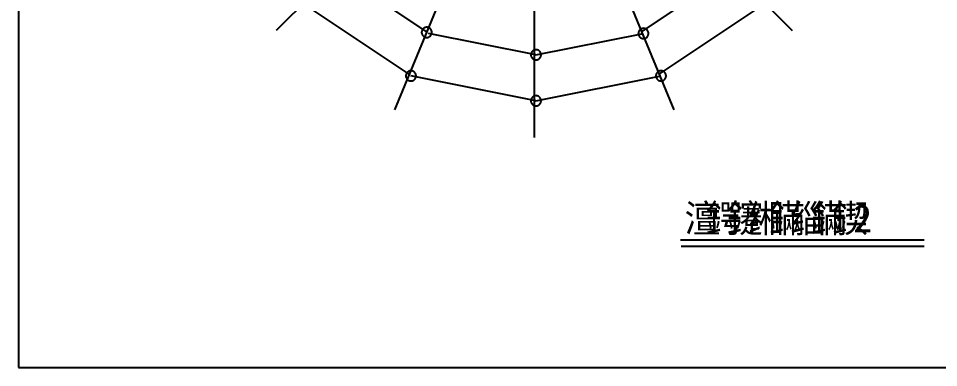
# Model space of a CAD drawing. Header units: metres. Extents: x 0 to 420, y 0 to 297.
# Drawn here: x 0 to 265.5, y 0 to 100.7 of the extents above; entities that cross this region are included whole.
import ezdxf

# ---------------------------------------------------------------- set-up
doc = ezdxf.new("R2010")
doc.units = ezdxf.units.M

msp = doc.modelspace()

# ---------------------------------------------------------------- linework, layer by layer
for p, q in [((0, 296.92), (0, 0)), ((136.28, 159.11), (74.38, 97.21)), ((136.28, 159.11), (74.38, 97.21)), ((161.83, 158.67), (223.28, 97.21)), ((141.97, 155.1), (108.54, 74.38)), ((141.97, 155.1), (108.54, 74.38)), ((141.97, 155.1), (108.54, 74.38)), ((141.97, 155.1), (108.54, 74.38)), ((155.82, 154.78), (189.13, 74.38)), ((155.82, 154.78), (189.13, 74.38)), ((148.83, 153.55), (148.83, 66.37)), ((148.83, 153.55), (148.83, 66.37)), ((117.83, 96.82), (91.55, 114.38)), ((117.83, 96.82), (91.55, 114.38)), ((179.83, 96.82), (206.11, 114.38)), ((112.76, 84.58), (82.18, 105.01)), ((112.76, 84.58), (82.18, 105.01)), ((184.9, 84.58), (215.48, 105.01)), ((149.35, 90.21), (118.35, 96.37)), ((149.35, 90.21), (118.35, 96.37)), ((149.35, 90.21), (180.35, 96.37)), ((149.35, 76.95), (113.28, 84.13)), ((149.35, 76.95), (113.28, 84.13)), ((149.35, 76.95), (185.42, 84.13)), ((191, 36.8), (261.32, 36.8)), ((191.2, 35.04), (261.32, 35.04)), ((0, 0), (419.92, 0))]:
    msp.add_line(p, q)
for points in [[(119.3, 96.68), (119.29, 96.83), (119.27, 96.97), (119.24, 97.11), (119.19, 97.25), (119.12, 97.38), (119.05, 97.5), (118.96, 97.62), (118.87, 97.72), (118.76, 97.82), (118.64, 97.91), (118.52, 97.98), (118.39, 98.04), (118.25, 98.09), (118.11, 98.13), (117.97, 98.15), (117.83, 98.16), (117.68, 98.15), (117.54, 98.13), (117.4, 98.09), (117.26, 98.04), (117.13, 97.98), (117.01, 97.91), (116.89, 97.82), (116.78, 97.72), (116.69, 97.62), (116.6, 97.5), (116.53, 97.38), (116.47, 97.25), (116.42, 97.11), (116.38, 96.97), (116.36, 96.83), (116.35, 96.68), (116.36, 96.54), (116.38, 96.4), (116.42, 96.26), (116.47, 96.12), (116.53, 95.99), (116.6, 95.87), (116.69, 95.75), (116.78, 95.64), (116.89, 95.55), (117.01, 95.46), (117.13, 95.38), (117.26, 95.32), (117.4, 95.27), (117.54, 95.24), (117.68, 95.22), (117.83, 95.21), (117.97, 95.22), (118.11, 95.24), (118.25, 95.27), (118.39, 95.32), (118.52, 95.38), (118.64, 95.46), (118.76, 95.55), (118.87, 95.64), (118.96, 95.75), (119.05, 95.87), (119.12, 95.99), (119.19, 96.12), (119.24, 96.26), (119.27, 96.4), (119.29, 96.54), (119.3, 96.68)], [(181.82, 96.37), (181.81, 96.52), (181.79, 96.66), (181.75, 96.8), (181.71, 96.94), (181.64, 97.07), (181.57, 97.19), (181.48, 97.31), (181.39, 97.42), (181.28, 97.51), (181.16, 97.6), (181.04, 97.67), (180.91, 97.74), (180.77, 97.78), (180.63, 97.82), (180.49, 97.84), (180.35, 97.85), (180.2, 97.84), (180.06, 97.82), (179.92, 97.78), (179.78, 97.74), (179.65, 97.67), (179.53, 97.6), (179.41, 97.51), (179.3, 97.42), (179.21, 97.31), (179.12, 97.19), (179.05, 97.07), (178.98, 96.94), (178.94, 96.8), (178.9, 96.66), (178.88, 96.52), (178.87, 96.37), (178.88, 96.23), (178.9, 96.09), (178.94, 95.95), (178.98, 95.81), (179.05, 95.68), (179.12, 95.56), (179.21, 95.44), (179.3, 95.33), (179.41, 95.24), (179.53, 95.15), (179.65, 95.08), (179.78, 95.01), (179.92, 94.96), (180.06, 94.93), (180.2, 94.91), (180.35, 94.9), (180.49, 94.91), (180.63, 94.93), (180.77, 94.96), (180.91, 95.01), (181.04, 95.08), (181.16, 95.15), (181.28, 95.24), (181.39, 95.33), (181.48, 95.44), (181.57, 95.56), (181.64, 95.68), (181.71, 95.81), (181.75, 95.95), (181.79, 96.09), (181.81, 96.23), (181.82, 96.37)], [(150.82, 90.21), (150.81, 90.35), (150.79, 90.5), (150.76, 90.64), (150.71, 90.77), (150.65, 90.9), (150.57, 91.03), (150.49, 91.14), (150.39, 91.25), (150.28, 91.35), (150.16, 91.43), (150.04, 91.51), (149.91, 91.57), (149.77, 91.62), (149.63, 91.65), (149.49, 91.67), (149.35, 91.68), (149.2, 91.67), (149.06, 91.65), (148.92, 91.62), (148.78, 91.57), (148.65, 91.51), (148.53, 91.43), (148.41, 91.35), (148.31, 91.25), (148.21, 91.14), (148.12, 91.03), (148.05, 90.9), (147.99, 90.77), (147.94, 90.64), (147.9, 90.5), (147.88, 90.35), (147.87, 90.21), (147.88, 90.06), (147.9, 89.92), (147.94, 89.78), (147.99, 89.64), (148.05, 89.51), (148.12, 89.39), (148.21, 89.27), (148.31, 89.17), (148.41, 89.07), (148.53, 88.98), (148.65, 88.91), (148.78, 88.85), (148.92, 88.8), (149.06, 88.76), (149.2, 88.74), (149.35, 88.74), (149.49, 88.74), (149.63, 88.76), (149.77, 88.8), (149.91, 88.85), (150.04, 88.91), (150.16, 88.98), (150.28, 89.07), (150.39, 89.17), (150.49, 89.27), (150.57, 89.39), (150.65, 89.51), (150.71, 89.64), (150.76, 89.78), (150.79, 89.92), (150.81, 90.06), (150.82, 90.21)], [(150.82, 90.21), (150.81, 90.35), (150.79, 90.5), (150.76, 90.64), (150.71, 90.77), (150.65, 90.9), (150.57, 91.03), (150.49, 91.14), (150.39, 91.25), (150.28, 91.35), (150.16, 91.43), (150.04, 91.51), (149.91, 91.57), (149.77, 91.62), (149.63, 91.65), (149.49, 91.67), (149.35, 91.68), (149.2, 91.67), (149.06, 91.65), (148.92, 91.62), (148.78, 91.57), (148.65, 91.51), (148.53, 91.43), (148.41, 91.35), (148.31, 91.25), (148.21, 91.14), (148.12, 91.03), (148.05, 90.9), (147.99, 90.77), (147.94, 90.64), (147.9, 90.5), (147.88, 90.35), (147.87, 90.21), (147.88, 90.06), (147.9, 89.92), (147.94, 89.78), (147.99, 89.64), (148.05, 89.51), (148.12, 89.39), (148.21, 89.27), (148.31, 89.17), (148.41, 89.07), (148.53, 88.98), (148.65, 88.91), (148.78, 88.85), (148.92, 88.8), (149.06, 88.76), (149.2, 88.74), (149.35, 88.74), (149.49, 88.74), (149.63, 88.76), (149.77, 88.8), (149.91, 88.85), (150.04, 88.91), (150.16, 88.98), (150.28, 89.07), (150.39, 89.17), (150.49, 89.27), (150.57, 89.39), (150.65, 89.51), (150.71, 89.64), (150.76, 89.78), (150.79, 89.92), (150.81, 90.06), (150.82, 90.21)], [(114.75, 84.13), (114.74, 84.27), (114.72, 84.42), (114.68, 84.56), (114.64, 84.69), (114.57, 84.82), (114.5, 84.95), (114.41, 85.06), (114.32, 85.17), (114.21, 85.27), (114.09, 85.35), (113.97, 85.43), (113.84, 85.49), (113.7, 85.54), (113.56, 85.57), (113.42, 85.59), (113.28, 85.6), (113.13, 85.59), (112.99, 85.57), (112.85, 85.54), (112.71, 85.49), (112.58, 85.43), (112.46, 85.35), (112.34, 85.27), (112.23, 85.17), (112.14, 85.06), (112.05, 84.95), (111.98, 84.82), (111.91, 84.69), (111.87, 84.56), (111.83, 84.42), (111.81, 84.27), (111.8, 84.13), (111.81, 83.98), (111.83, 83.84), (111.87, 83.7), (111.91, 83.56), (111.98, 83.43), (112.05, 83.31), (112.14, 83.19), (112.23, 83.09), (112.34, 82.99), (112.46, 82.9), (112.58, 82.83), (112.71, 82.77), (112.85, 82.72), (112.99, 82.68), (113.13, 82.66), (113.28, 82.66), (113.42, 82.66), (113.56, 82.68), (113.7, 82.72), (113.84, 82.77), (113.97, 82.83), (114.09, 82.9), (114.21, 82.99), (114.32, 83.09), (114.41, 83.19), (114.5, 83.31), (114.57, 83.43), (114.64, 83.56), (114.68, 83.7), (114.72, 83.84), (114.74, 83.98), (114.75, 84.13)], [(186.89, 84.13), (186.88, 84.27), (186.86, 84.42), (186.83, 84.56), (186.78, 84.69), (186.72, 84.82), (186.64, 84.95), (186.56, 85.06), (186.46, 85.17), (186.35, 85.27), (186.24, 85.35), (186.11, 85.43), (185.98, 85.49), (185.85, 85.54), (185.71, 85.57), (185.56, 85.59), (185.42, 85.6), (185.27, 85.59), (185.13, 85.57), (184.99, 85.54), (184.85, 85.49), (184.72, 85.43), (184.6, 85.35), (184.48, 85.27), (184.38, 85.17), (184.28, 85.06), (184.19, 84.95), (184.12, 84.82), (184.06, 84.69), (184.01, 84.56), (183.97, 84.42), (183.95, 84.27), (183.95, 84.13), (183.95, 83.98), (183.97, 83.84), (184.01, 83.7), (184.06, 83.56), (184.12, 83.43), (184.19, 83.31), (184.28, 83.19), (184.38, 83.09), (184.48, 82.99), (184.6, 82.9), (184.72, 82.83), (184.85, 82.77), (184.99, 82.72), (185.13, 82.68), (185.27, 82.66), (185.42, 82.66), (185.56, 82.66), (185.71, 82.68), (185.85, 82.72), (185.98, 82.77), (186.11, 82.83), (186.24, 82.9), (186.35, 82.99), (186.46, 83.09), (186.56, 83.19), (186.64, 83.31), (186.72, 83.43), (186.78, 83.56), (186.83, 83.7), (186.86, 83.84), (186.88, 83.98), (186.89, 84.13)], [(150.82, 76.95), (150.81, 77.1), (150.79, 77.24), (150.76, 77.38), (150.71, 77.52), (150.65, 77.65), (150.57, 77.77), (150.49, 77.89), (150.39, 77.99), (150.28, 78.09), (150.16, 78.18), (150.04, 78.25), (149.91, 78.31), (149.77, 78.36), (149.63, 78.4), (149.49, 78.42), (149.35, 78.43), (149.2, 78.42), (149.06, 78.4), (148.92, 78.36), (148.78, 78.31), (148.65, 78.25), (148.53, 78.18), (148.41, 78.09), (148.31, 77.99), (148.21, 77.89), (148.12, 77.77), (148.05, 77.65), (147.99, 77.52), (147.94, 77.38), (147.9, 77.24), (147.88, 77.1), (147.87, 76.95), (147.88, 76.81), (147.9, 76.67), (147.94, 76.53), (147.99, 76.39), (148.05, 76.26), (148.12, 76.13), (148.21, 76.02), (148.31, 75.91), (148.41, 75.81), (148.53, 75.73), (148.65, 75.65), (148.78, 75.59), (148.92, 75.54), (149.06, 75.51), (149.2, 75.49), (149.35, 75.48), (149.49, 75.49), (149.63, 75.51), (149.77, 75.54), (149.91, 75.59), (150.04, 75.65), (150.16, 75.73), (150.28, 75.81), (150.39, 75.91), (150.49, 76.02), (150.57, 76.13), (150.65, 76.26), (150.71, 76.39), (150.76, 76.53), (150.79, 76.67), (150.81, 76.81), (150.82, 76.95)], [(150.82, 76.95), (150.81, 77.1), (150.79, 77.24), (150.76, 77.38), (150.71, 77.52), (150.65, 77.65), (150.57, 77.77), (150.49, 77.89), (150.39, 77.99), (150.28, 78.09), (150.16, 78.18), (150.04, 78.25), (149.91, 78.31), (149.77, 78.36), (149.63, 78.4), (149.49, 78.42), (149.35, 78.43), (149.2, 78.42), (149.06, 78.4), (148.92, 78.36), (148.78, 78.31), (148.65, 78.25), (148.53, 78.18), (148.41, 78.09), (148.31, 77.99), (148.21, 77.89), (148.12, 77.77), (148.05, 77.65), (147.99, 77.52), (147.94, 77.38), (147.9, 77.24), (147.88, 77.1), (147.87, 76.95), (147.88, 76.81), (147.9, 76.67), (147.94, 76.53), (147.99, 76.39), (148.05, 76.26), (148.12, 76.13), (148.21, 76.02), (148.31, 75.91), (148.41, 75.81), (148.53, 75.73), (148.65, 75.65), (148.78, 75.59), (148.92, 75.54), (149.06, 75.51), (149.2, 75.49), (149.35, 75.48), (149.49, 75.49), (149.63, 75.51), (149.77, 75.54), (149.91, 75.59), (150.04, 75.65), (150.16, 75.73), (150.28, 75.81), (150.39, 75.91), (150.49, 76.02), (150.57, 76.13), (150.65, 76.26), (150.71, 76.39), (150.76, 76.53), (150.79, 76.67), (150.81, 76.81), (150.82, 76.95)]]:
    msp.add_lwpolyline(points)

# ---------------------------------------------------------------- texts
for s, p in [('澶', (192.24, 39.03)), ('鍔', (198.32, 39.03)), ('鑳', (204.4, 39.03)), ('缃', (210.48, 39.03)), ('鏋', (216.56, 39.03)), ('缁', (222.64, 39.03)), ('鏋', (228.72, 39.03)), ('鍥', (234.8, 39.03)), ('2', (240.88, 39.03))]:
    msp.add_text(s, height=7.99).set_placement(p)

doc.saveas('drawing.dxf')
